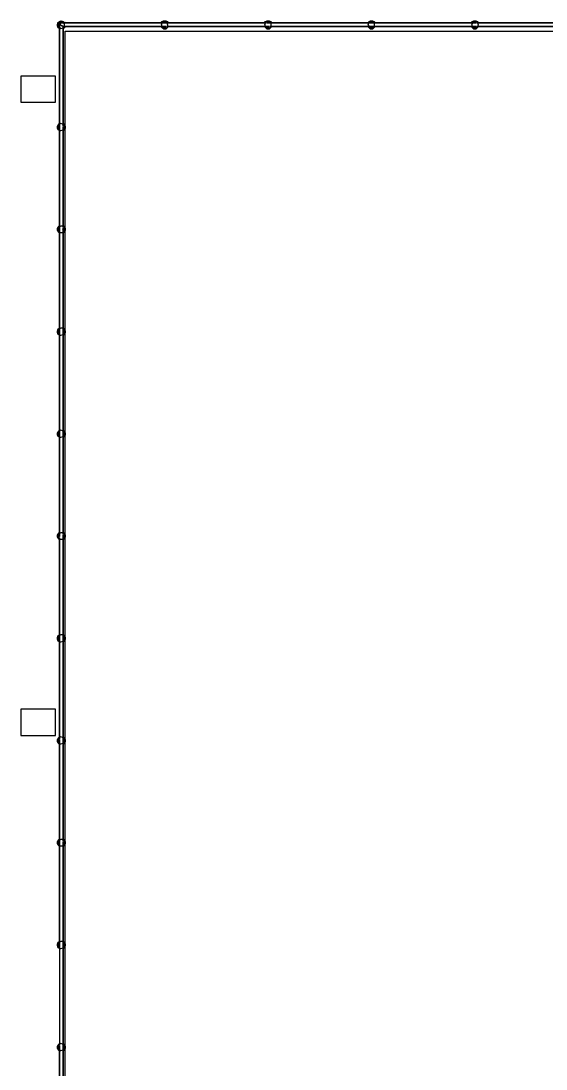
# Model space of a CAD drawing. Header units: inches. Extents: x 9349 to 17082, y 17684 to 25415.
# Drawn here: x 12279.4 to 12524.3, y 22126.3 to 22615.2 of the extents above; entities that cross this region are included whole.
import ezdxf

# ---------------------------------------------------------------- set-up
doc = ezdxf.new("R2010")
doc.units = ezdxf.units.IN
doc.header["$LTSCALE"] = 0.25
doc.header["$MEASUREMENT"] = 0
doc.layers.add('BACKGROUND', color=8, linetype='Continuous')

msp = doc.modelspace()

# ---------------------------------------------------------------- linework, layer by layer
at = {"layer": 'BACKGROUND'}
for points in [[(12296.42, 22612.93), (12296.42, 22613.58)], [(12296.75, 22612), (12296.43, 22612.95)], [(12296.44, 22613.63), (12296.76, 22614.58)], [(12296.75, 22614.56), (12297.4, 22614.89)], [(12297.06, 22613.58), (12297.06, 22612.93)], [(12297.06, 22612.93), (12297.06, 22613.58)], [(12297.06, 22612.93), (12297.06, 22613.58)], [(12297.06, 22612.93), (12297.06, 22613.58)], [(12297.06, 22612.93), (12297.06, 22613.58)], [(12297.06, 22612.93), (12297.06, 22613.58)], [(12297.06, 22612.93), (12297.06, 22613.58)], [(12297.06, 22612.93), (12297.06, 22613.58)], [(12297.06, 22612.93), (12297.06, 22613.58)], [(12297.06, 22612.93), (12297.06, 22613.58)], [(12297.39, 22612.95), (12297.07, 22612.95)], [(12297.39, 22612.95), (12297.07, 22612.95)], [(12297.39, 22612.95), (12297.07, 22612.95)], [(12297.39, 22612.95), (12297.07, 22612.95)], [(12297.09, 22613.62), (12297.41, 22613.95), (12297.09, 22613.62), (12297.41, 22613.95), (12297.09, 22613.62), (12297.41, 22613.95), (12297.09, 22613.62), (12297.41, 22613.95), (12297.09, 22613.62), (12297.41, 22613.95), (12297.41, 22613)], [(12297.73, 22613.62), (12297.73, 22613.95), (12297.41, 22613.95), (12297.09, 22613.62), (12297.09, 22613.95)], [(12297.39, 22614.88), (12298.03, 22615.2), (12299, 22614.88)], [(12298.37, 22614.26), (12298.69, 22614.26), (12299.01, 22614.26), (12297.72, 22614.26), (12297.4, 22614.26), (12297.4, 22613.93), (12297.4, 22614.26), (12297.72, 22614.26), (12298.05, 22614.26), (12298.69, 22614.26), (12298.05, 22614.26), (12297.72, 22614.26), (12298.05, 22614.26), (12298.69, 22614.26), (12298.05, 22614.26), (12297.72, 22614.26), (12298.05, 22614.26), (12298.69, 22614.26), (12298.05, 22614.26), (12297.72, 22614.26), (12298.05, 22614.26), (12297.72, 22614.26), (12297.4, 22614.26), (12297.4, 22613.93)], [(12297.4, 22614.26), (12297.4, 22614.26)], [(12298.02, 22613.25), (12298.02, 22613.58), (12297.7, 22613.58)], [(12298.35, 22612.94), (12298.03, 22613.27)], [(12298.05, 22614.26), (12298.05, 22614.26)], [(12298.05, 22614.26), (12298.69, 22614.26)], [(12298.05, 22614.26), (12298.69, 22614.26)], [(12298.68, 22612.62), (12298.68, 22612.95), (12298.36, 22612.95)], [(12299, 22612.64), (12298.68, 22612.64)], [(12298.68, 22612.64), (12298.68, 22612.64)], [(12298.69, 22614.26), (12298.69, 22614.26)], [(12298.69, 22614.26), (12298.69, 22614.26)], [(12298.69, 22614.26), (12298.69, 22614.26)], [(12298.69, 22614.26), (12298.69, 22614.26)], [(12299, 22614.89), (12299.65, 22614.56)], [(12299, 22566.34), (12299, 22612.64), (12345.93, 22612.64), (12346.57, 22612.64), (12346.89, 22612.64), (12346.57, 22612.31), (12346.89, 22612.64), (12346.57, 22612.31), (12346.89, 22612.64), (12346.57, 22612.31), (12346.89, 22612.64), (12346.57, 22612.31), (12346.89, 22612.64)], [(12299, 22612.64), (12299, 22612.64)], [(12299.64, 22612.64), (12299, 22611.98), (12299.32, 22612.64)], [(12299.33, 22614.26), (12299.33, 22614.26)], [(12299.65, 22613.61), (12299.33, 22614.26)], [(12299.63, 22612.63), (12299.63, 22613.58)], [(12299.96, 22612.64), (12299.64, 22611.98)], [(12299.65, 22614.58), (12299.97, 22614.25)], [(12345.29, 22611.98), (12344.64, 22612.64)], [(12344.65, 22614.23), (12345.29, 22614.89)], [(12344.95, 22613.58), (12344.95, 22613.25)], [(12344.96, 22613.27), (12344.96, 22612.61)], [(12344.97, 22613.63), (12345.29, 22614.58), (12344.97, 22614.25)], [(12345.28, 22614.88), (12345.93, 22615.2), (12346.89, 22615.2), (12347.53, 22614.88)], [(12346.58, 22614.58), (12345.93, 22614.25)], [(12345.93, 22612.31), (12345.93, 22612.64)], [(12345.93, 22612.31), (12345.93, 22612.64)], [(12345.93, 22612.31), (12345.93, 22612.64)], [(12345.93, 22612.31), (12345.93, 22612.64)], [(12393.83, 22614.26), (12346.91, 22614.26), (12346.58, 22614.26), (12345.94, 22614.26), (12346.58, 22614.26), (12346.91, 22614.26), (12346.58, 22614.26), (12345.94, 22614.26), (12346.58, 22614.26), (12346.91, 22614.26), (12346.58, 22614.26), (12345.94, 22614.26), (12346.58, 22614.26), (12346.91, 22614.26), (12346.58, 22614.26), (12345.94, 22614.26)], [(12345.94, 22614.26), (12345.94, 22614.26)], [(12345.94, 22614.26), (12345.94, 22614.26)], [(12345.94, 22614.26), (12345.94, 22614.26)], [(12345.94, 22614.26), (12345.94, 22614.26)], [(12345.94, 22614.26), (12346.58, 22614.26)], [(12345.94, 22614.26), (12345.94, 22614.26)], [(12345.94, 22614.26), (12345.94, 22614.26)], [(12345.94, 22614.26), (12345.94, 22614.26)], [(12345.94, 22614.26), (12346.58, 22614.26)], [(12345.94, 22614.26), (12345.94, 22614.26)], [(12346.58, 22614.26), (12346.91, 22614.26)], [(12346.58, 22614.26), (12346.91, 22614.26)], [(12347.21, 22612.64), (12394.13, 22612.64), (12394.79, 22612.64), (12395.12, 22612.64), (12394.79, 22612.31), (12395.12, 22612.64), (12394.79, 22612.31), (12395.12, 22612.64), (12394.79, 22612.31), (12395.12, 22612.64), (12394.79, 22612.31), (12395.12, 22612.64)], [(12347.53, 22612), (12347.85, 22612.95)], [(12347.54, 22614.89), (12348.18, 22614.23)], [(12348.18, 22612.64), (12347.54, 22611.98), (12347.54, 22612.64)], [(12347.87, 22613.31), (12347.55, 22614.26)], [(12347.85, 22612.94), (12347.85, 22613.27)], [(12393.51, 22611.98), (12392.86, 22612.64)], [(12392.88, 22614.23), (12393.5, 22614.89)], [(12393.17, 22613.63), (12393.5, 22614.58), (12393.5, 22614.25)], [(12393.18, 22613.58), (12393.18, 22613.25)], [(12393.18, 22613.27), (12393.18, 22612.61)], [(12393.5, 22614.88), (12394.15, 22615.2), (12395.1, 22615.2), (12395.76, 22614.88)], [(12394.46, 22612.31), (12394.13, 22612.64)], [(12394.46, 22612.31), (12394.13, 22612.64)], [(12394.46, 22612.31), (12394.13, 22612.64)], [(12394.46, 22612.31), (12394.13, 22612.64)], [(12394.78, 22614.58), (12394.16, 22614.25)], [(12491.56, 22614.26), (12490.91, 22614.26), (12490.58, 22614.26), (12490.91, 22614.26), (12491.56, 22614.26), (12490.91, 22614.26), (12490.58, 22614.26), (12490.91, 22614.26), (12491.56, 22614.26), (12490.91, 22614.26), (12490.58, 22614.26), (12490.91, 22614.26), (12491.56, 22614.26), (12491.23, 22614.26), (12490.58, 22614.26), (12491.23, 22614.26), (12491.56, 22614.26), (12490.91, 22614.26), (12490.58, 22614.26), (12443.32, 22614.26), (12442.7, 22614.26), (12442.37, 22614.26), (12395.11, 22614.26), (12394.48, 22614.26), (12394.16, 22614.26), (12394.81, 22614.26), (12395.11, 22614.26), (12394.81, 22614.26), (12394.48, 22614.26), (12394.16, 22614.26), (12394.48, 22614.26), (12394.81, 22614.26), (12395.11, 22614.26), (12394.81, 22614.26), (12394.48, 22614.26), (12394.16, 22614.26), (12394.48, 22614.26), (12394.81, 22614.26), (12395.11, 22614.26)], [(12394.81, 22614.26), (12394.16, 22614.26)], [(12394.81, 22614.26), (12394.16, 22614.26)], [(12394.16, 22614.26), (12394.48, 22614.26)], [(12394.16, 22614.26), (12394.48, 22614.26)], [(12394.48, 22614.26), (12394.81, 22614.26)], [(12394.48, 22614.26), (12394.81, 22614.26)], [(12394.48, 22614.26), (12394.81, 22614.26)], [(12394.48, 22614.26), (12394.81, 22614.26)], [(12395.11, 22614.26), (12394.81, 22614.26)], [(12395.11, 22614.26), (12394.81, 22614.26)], [(12394.81, 22614.26), (12395.11, 22614.26)], [(12394.81, 22614.26), (12395.11, 22614.26)], [(12394.81, 22614.26), (12395.11, 22614.26)], [(12394.81, 22614.26), (12395.11, 22614.26)], [(12395.44, 22612.64), (12442.36, 22612.64), (12442.69, 22612.31), (12442.36, 22612.64), (12442.69, 22612.31), (12442.36, 22612.64), (12442.69, 22612.31), (12442.36, 22612.64), (12442.69, 22612.31), (12442.36, 22612.64)], [(12395.74, 22612), (12396.06, 22612.95)], [(12396.39, 22612.64), (12395.74, 22611.98), (12396.07, 22612.64)], [(12395.76, 22614.89), (12396.38, 22614.23)], [(12396.06, 22612.94), (12396.06, 22613.27)], [(12396.09, 22613.31), (12396.09, 22614.26)], [(12441.06, 22614.23), (12441.72, 22614.89)], [(12441.71, 22611.98), (12441.09, 22612.64)], [(12441.38, 22613.58), (12441.38, 22613.25)], [(12441.38, 22613.27), (12441.71, 22612.61)], [(12441.39, 22613.63), (12441.71, 22614.58), (12441.71, 22614.25)], [(12441.72, 22614.88), (12442.37, 22615.2), (12443.32, 22615.2), (12443.98, 22614.88)], [(12442.99, 22614.58), (12442.37, 22614.25)], [(12443.02, 22614.26), (12442.37, 22614.26)], [(12442.37, 22614.26), (12442.7, 22614.26)], [(12442.37, 22614.26), (12442.7, 22614.26)], [(12442.37, 22614.26), (12442.7, 22614.26)], [(12442.37, 22614.26), (12442.7, 22614.26)], [(12442.37, 22614.26), (12442.7, 22614.26)], [(12442.37, 22614.26), (12442.7, 22614.26)], [(12442.37, 22614.26), (12442.7, 22614.26)], [(12442.37, 22614.26), (12442.7, 22614.26)], [(12442.7, 22614.26), (12443.32, 22614.26)], [(12442.7, 22614.26), (12443.32, 22614.26)], [(12442.7, 22614.26), (12443.32, 22614.26)], [(12442.7, 22614.26), (12443.32, 22614.26)], [(12442.7, 22614.26), (12443.32, 22614.26)], [(12442.7, 22614.26), (12443.32, 22614.26)], [(12442.7, 22614.26), (12443.32, 22614.26)], [(12442.7, 22614.26), (12443.32, 22614.26)], [(12443.31, 22612.64), (12443.31, 22612.31)], [(12443.31, 22612.64), (12443.31, 22612.31)], [(12443.31, 22612.64), (12443.31, 22612.31)], [(12443.31, 22612.64), (12443.31, 22612.31)], [(12443.32, 22614.26), (12443.32, 22614.26)], [(12443.32, 22614.26), (12443.32, 22614.26)], [(12443.32, 22614.26), (12443.32, 22614.26)], [(12443.32, 22614.26), (12443.32, 22614.26)], [(12443.32, 22614.26), (12443.32, 22614.26)], [(12443.32, 22614.26), (12443.32, 22614.26)], [(12443.32, 22614.26), (12443.32, 22614.26)], [(12443.32, 22614.26), (12443.32, 22614.26)], [(12443.97, 22612), (12444.3, 22612.95)], [(12444.62, 22612.64), (12443.97, 22611.98), (12444.3, 22612.64)], [(12443.98, 22614.89), (12444.6, 22614.23)], [(12444.26, 22612.94), (12444.26, 22613.27)], [(12444.3, 22613.31), (12444.3, 22614.26)], [(12489.28, 22614.23), (12489.93, 22614.89)], [(12489.94, 22611.98), (12489.28, 22612.64)], [(12489.59, 22613.58), (12489.59, 22613.25)], [(12489.59, 22613.27), (12489.91, 22612.61)], [(12489.6, 22613.63), (12490.26, 22614.58), (12489.93, 22614.25)], [(12489.94, 22614.88), (12490.56, 22615.2), (12491.54, 22615.2), (12492.16, 22614.88)], [(12490.56, 22612.64), (12490.89, 22612.31), (12490.56, 22612.64), (12490.89, 22612.31), (12490.56, 22612.64), (12490.89, 22612.31), (12490.56, 22612.64), (12490.89, 22612.31), (12490.56, 22612.64), (12491.54, 22612.64), (12491.54, 22612.31), (12491.54, 22612.64), (12491.54, 22612.31), (12491.54, 22612.64), (12491.54, 22612.31), (12491.54, 22612.64), (12491.54, 22612.31), (12491.54, 22612.64)], [(12491.53, 22614.58), (12490.58, 22614.25)], [(12491.23, 22614.26), (12490.58, 22614.26), (12490.91, 22614.26), (12491.56, 22614.26), (12490.91, 22614.26), (12490.58, 22614.26)], [(12491.54, 22612.64), (12491.54, 22612.64)], [(12491.54, 22612.64), (12491.54, 22612.64)], [(12491.54, 22612.64), (12491.54, 22612.64)], [(12491.56, 22614.26), (12491.56, 22614.26)], [(12491.56, 22614.26), (12491.56, 22614.26)], [(12491.56, 22614.26), (12491.56, 22614.26)], [(12491.56, 22614.26), (12491.56, 22614.26)], [(12491.56, 22614.26), (12491.56, 22614.26)], [(12491.56, 22614.26), (12491.56, 22614.26)], [(12491.56, 22614.26), (12491.56, 22614.26)], [(12491.56, 22614.26), (12491.56, 22614.26)], [(12539.45, 22614.26), (12538.79, 22614.26), (12491.86, 22614.26)], [(12491.87, 22612.64), (12538.79, 22612.64), (12539.74, 22612.64)], [(12492.82, 22612.64), (12492.16, 22611.98), (12492.49, 22612.64)], [(12492.17, 22612), (12492.5, 22612.95)], [(12492.19, 22614.89), (12492.81, 22614.23)], [(12492.5, 22612.94), (12492.83, 22613.27)], [(12492.84, 22613.31), (12492.51, 22614.26)], [(12297.4, 22611.68), (12296.76, 22612.01)], [(12297.72, 22612), (12297.08, 22612.32), (12297.4, 22612)], [(12297.72, 22612.01), (12298.05, 22611.68), (12299.01, 22612.01)], [(12299.65, 22612.01), (12299.01, 22611.68)], [(12299.96, 22610.38), (13552.57, 22610.38)], [(12345.94, 22611.35), (12345.29, 22612.01)], [(12346.88, 22611.33), (12345.91, 22611.33)], [(12346.58, 22612.32), (12345.94, 22612.32)], [(12346.58, 22612.32), (12345.94, 22612.32)], [(12346.58, 22612.32), (12345.94, 22612.32)], [(12346.58, 22612.32), (12345.94, 22612.32)], [(12346.58, 22612.32), (12345.94, 22612.32)], [(12346.58, 22612.32), (12345.94, 22612.32)], [(12347.54, 22612.01), (12346.9, 22611.35)], [(12394.14, 22611.35), (12393.52, 22612.01)], [(12394.14, 22612.32), (12394.46, 22612.32)], [(12395.09, 22611.33), (12394.14, 22611.33)], [(12394.46, 22612.32), (12395.12, 22612.32)], [(12394.79, 22612.32), (12394.46, 22612.32)], [(12394.79, 22612.32), (12394.46, 22612.32)], [(12394.79, 22612.32), (12394.46, 22612.32)], [(12394.79, 22612.32), (12394.46, 22612.32)], [(12394.79, 22612.32), (12394.46, 22612.32)], [(12394.79, 22612.32), (12394.46, 22612.32)], [(12394.79, 22612.32), (12394.46, 22612.32)], [(12395.77, 22612.01), (12395.12, 22611.35)], [(12442.36, 22611.35), (12441.74, 22612.01)], [(12442.36, 22612.32), (12442.69, 22612.32)], [(12443.31, 22611.33), (12442.36, 22611.33)], [(12442.69, 22612.32), (12443.31, 22612.32)], [(12443.31, 22612.32), (12442.69, 22612.32)], [(12443.31, 22612.32), (12442.69, 22612.32)], [(12443.31, 22612.32), (12442.69, 22612.32)], [(12443.31, 22612.32), (12442.69, 22612.32)], [(12443.31, 22612.32), (12442.69, 22612.32)], [(12443.31, 22612.32), (12442.69, 22612.32)], [(12443.31, 22612.32), (12442.69, 22612.32)], [(12443.31, 22612.32), (12442.69, 22612.32)], [(12443.31, 22612.32), (12442.69, 22612.32)], [(12443.97, 22612.01), (12443.34, 22611.35)], [(12490.58, 22611.35), (12489.93, 22612.01)], [(12491.53, 22611.33), (12490.54, 22611.33)], [(12490.59, 22612.32), (12490.88, 22612.32)], [(12490.88, 22612.32), (12491.54, 22612.32)], [(12491.54, 22612.32), (12490.88, 22612.32)], [(12491.54, 22612.32), (12490.88, 22612.32)], [(12491.54, 22612.32), (12490.88, 22612.32)], [(12491.54, 22612.32), (12490.88, 22612.32)], [(12491.54, 22612.32), (12490.88, 22612.32)], [(12491.54, 22612.32), (12490.88, 22612.32)], [(12491.54, 22612.32), (12490.88, 22612.32)], [(12491.54, 22612.32), (12490.88, 22612.32)], [(12491.54, 22612.32), (12490.88, 22612.32)], [(12492.19, 22612.01), (12491.53, 22611.35)], [(12295.46, 22577.25), (12295.46, 22589.48), (12279.38, 22589.48), (12279.38, 22577.25)], [(12279.39, 22577.27), (12295.46, 22577.27)], [(12296.42, 22565.03), (12296.42, 22566.01)], [(12296.75, 22564.42), (12296.43, 22565.06)], [(12296.44, 22566.04), (12296.76, 22566.69)], [(12296.75, 22566.67), (12297.4, 22567.32)], [(12297.4, 22564.11), (12296.76, 22564.44)], [(12297.06, 22565.68), (12297.38, 22566.01), (12297.06, 22565.68), (12297.06, 22566.01), (12297.06, 22565.03)], [(12297.06, 22566.01), (12297.38, 22566.01)], [(12297.06, 22565.36), (12297.06, 22566.01)], [(12297.06, 22566.01), (12297.38, 22566.01)], [(12297.06, 22565.36), (12297.06, 22566.01)], [(12297.06, 22566.01), (12297.38, 22566.01)], [(12297.06, 22565.36), (12297.06, 22566.01)], [(12297.06, 22566.01), (12297.38, 22566.01)], [(12297.06, 22565.36), (12297.06, 22566.01)], [(12297.06, 22566.01), (12297.38, 22566.01)], [(12297.06, 22565.36), (12297.06, 22566.01)], [(12297.06, 22566.01), (12297.38, 22566.01)], [(12297.06, 22565.04), (12297.06, 22565.69), (12297.06, 22565.04), (12297.06, 22565.69), (12297.06, 22565.37)], [(12297.39, 22565.38), (12297.39, 22565.05), (12297.07, 22565.38), (12297.39, 22565.05), (12297.07, 22565.38), (12297.39, 22565.05), (12297.07, 22565.38), (12297.39, 22565.05), (12297.07, 22565.38), (12297.39, 22565.05)], [(12297.72, 22564.1), (12297.08, 22564.75), (12297.4, 22564.43)], [(12298.68, 22566.99), (12298.04, 22567.32), (12297.4, 22566.99)], [(12297.73, 22564.12), (12298.05, 22564.12)], [(12298.05, 22564.11), (12299.01, 22564.44)], [(12298.69, 22567), (12299.33, 22566.68), (12299.01, 22567)], [(12298.99, 22566.01), (12298.99, 22566.01)], [(12298.99, 22566.01), (12298.99, 22566.01)], [(12298.99, 22565.03), (12298.99, 22566.01), (12299.31, 22565.36), (12298.99, 22566.01), (12299.31, 22565.36)], [(12298.99, 22566.01), (12298.99, 22566.01)], [(12298.99, 22565.36), (12298.99, 22566.01), (12298.99, 22565.36), (12298.99, 22566.01), (12298.99, 22565.36), (12298.99, 22566.01), (12298.99, 22565.36), (12298.99, 22566.01), (12298.99, 22565.36), (12298.99, 22566.01), (12299.31, 22565.36), (12299.31, 22566.01)], [(12298.99, 22566.01), (12298.99, 22566.01)], [(12298.99, 22566.01), (12298.99, 22566.01)], [(12298.99, 22566.01), (12298.99, 22566.01)], [(12298.99, 22566.01), (12298.99, 22566.01)], [(12298.99, 22566.01), (12298.99, 22566.01)], [(12298.99, 22566.01), (12298.99, 22566.01)], [(12298.99, 22566.01), (12298.99, 22566.01)], [(12298.99, 22566.01), (12298.99, 22566.01)], [(12298.99, 22565.05), (12298.99, 22565.38), (12298.99, 22565.05), (12298.99, 22565.38), (12298.99, 22565.05), (12298.99, 22565.38), (12298.99, 22565.05), (12298.99, 22565.38), (12298.99, 22565.05), (12299.32, 22565.38)], [(12299, 22567.32), (12299.65, 22566.67)], [(12299, 22518.79), (12299, 22565.06)], [(12299.65, 22564.44), (12299.01, 22564.11)], [(12299.97, 22565.06), (12299.64, 22564.42)], [(12299.65, 22566.69), (12299.97, 22566.04)], [(12299.95, 22566.01), (12299.95, 22565.03)], [(12296.75, 22519.1), (12297.39, 22519.74)], [(12299, 22519.74), (12299.65, 22519.1)], [(12296.41, 22517.47), (12296.41, 22518.43)], [(12296.75, 22516.85), (12296.43, 22517.49)], [(12296.44, 22518.47), (12296.76, 22519.12)], [(12297.4, 22516.22), (12296.76, 22516.86)], [(12297.06, 22518.43), (12297.06, 22518.11), (12297.38, 22518.43), (12297.06, 22518.11), (12297.38, 22518.43), (12297.06, 22518.11), (12297.38, 22518.43), (12297.06, 22518.11), (12297.38, 22518.43), (12297.06, 22518.11)], [(12297.06, 22518.12), (12297.06, 22517.48)], [(12297.06, 22517.48), (12297.06, 22518.12)], [(12297.06, 22517.48), (12297.06, 22518.12)], [(12297.06, 22517.48), (12297.06, 22518.12)], [(12297.06, 22517.48), (12297.06, 22518.12)], [(12297.06, 22517.48), (12297.06, 22518.12)], [(12297.06, 22517.48), (12297.06, 22518.12)], [(12297.06, 22517.48), (12297.06, 22518.12)], [(12297.06, 22517.48), (12297.06, 22518.12)], [(12297.06, 22517.48), (12297.06, 22518.12)], [(12297.39, 22517.49), (12297.07, 22517.49)], [(12297.39, 22517.49), (12297.07, 22517.49)], [(12297.39, 22517.49), (12297.07, 22517.49)], [(12297.39, 22517.49), (12297.07, 22517.49)], [(12297.72, 22516.54), (12297.08, 22516.86), (12297.4, 22516.54)], [(12299.33, 22519.11), (12298.68, 22519.43), (12298.04, 22519.43), (12297.4, 22519.11)], [(12297.73, 22516.55), (12298.05, 22516.55), (12299.01, 22516.55)], [(12298.98, 22518.11), (12298.98, 22518.43), (12298.98, 22518.11), (12298.98, 22518.43), (12298.98, 22518.11), (12298.98, 22518.43), (12298.98, 22518.11), (12298.98, 22518.43), (12298.98, 22518.11), (12298.98, 22518.43), (12299.31, 22517.79), (12299.31, 22518.43)], [(12298.99, 22518.12), (12298.99, 22517.48), (12298.99, 22518.12), (12298.99, 22517.48), (12298.99, 22518.12), (12298.99, 22517.48), (12298.99, 22518.12), (12298.99, 22517.48), (12298.99, 22518.12), (12298.99, 22517.48), (12298.99, 22518.12), (12299.31, 22517.8)], [(12299, 22517.48), (12299.32, 22517.81)], [(12299, 22470.89), (12299, 22517.49)], [(12299, 22517.49), (12299, 22517.49)], [(12299, 22517.49), (12299, 22517.49)], [(12299, 22517.49), (12299, 22517.49)], [(12299, 22517.49), (12299, 22517.49)], [(12299, 22517.49), (12299, 22517.49)], [(12299, 22517.49), (12299, 22517.49)], [(12299, 22517.49), (12299, 22517.49)], [(12299, 22517.49), (12299, 22517.49)], [(12299.33, 22519.12), (12299.65, 22518.15), (12299.33, 22519.12), (12299.01, 22519.12)], [(12299.65, 22516.86), (12299.01, 22516.22)], [(12299.96, 22517.49), (12299.64, 22516.85)], [(12299.65, 22519.12), (12299.97, 22518.47)], [(12299.95, 22518.43), (12299.95, 22517.47)], [(12297.39, 22468.64), (12296.75, 22468.96), (12296.43, 22469.92), (12296.43, 22470.57), (12296.75, 22471.53), (12297.39, 22471.85)], [(12299, 22468.96), (12299.64, 22469.6), (12299.64, 22470.57), (12299.32, 22471.21), (12298.68, 22471.85), (12298.04, 22471.85), (12297.39, 22471.53), (12296.75, 22470.89), (12296.75, 22469.92), (12297.07, 22469.28), (12297.39, 22468.96)], [(12297.39, 22471.53), (12296.75, 22470.89), (12296.75, 22469.92), (12297.07, 22469.28), (12297.72, 22468.64), (12298.04, 22468.64), (12299, 22468.96), (12299.64, 22469.6), (12299.64, 22470.57), (12299.32, 22471.21), (12299, 22471.53)], [(12297.07, 22470.57), (12297.39, 22470.89)], [(12297.07, 22470.57), (12297.39, 22470.89)], [(12297.07, 22470.57), (12297.39, 22470.89)], [(12297.07, 22470.57), (12297.39, 22470.89)], [(12299, 22471.85), (12299.64, 22471.53), (12299.97, 22470.57), (12299.97, 22469.92), (12299.64, 22468.96), (12299, 22468.64)], [(12299.32, 22470.57), (12299.32, 22469.92), (12299, 22470.57), (12299, 22470.89), (12299.32, 22469.92), (12299, 22469.92), (12299, 22470.57), (12299, 22470.89), (12299, 22470.57), (12299, 22469.92), (12299, 22470.57), (12299, 22470.89), (12299, 22470.57), (12299, 22469.92), (12299, 22470.57), (12299, 22470.89), (12299, 22470.57), (12299, 22469.92), (12299, 22470.57), (12299, 22470.89), (12299, 22470.57), (12299, 22469.92), (12299, 22470.57)], [(12297.07, 22470.57), (12297.07, 22470.57)], [(12297.07, 22469.92), (12297.07, 22470.57)], [(12297.07, 22469.92), (12297.07, 22470.57)], [(12297.07, 22469.92), (12297.07, 22470.57)], [(12297.07, 22469.92), (12297.07, 22470.57)], [(12297.07, 22469.92), (12297.07, 22470.57)], [(12297.07, 22469.92), (12297.07, 22470.57)], [(12297.39, 22469.92), (12297.07, 22469.92)], [(12297.39, 22469.92), (12297.07, 22469.92)], [(12297.39, 22469.92), (12297.07, 22469.92)], [(12297.39, 22469.92), (12297.07, 22469.92)], [(12297.39, 22469.92), (12297.07, 22469.92)], [(12297.39, 22469.92), (12297.07, 22469.92)], [(12299, 22469.92), (12299, 22469.92)], [(12299, 22469.92), (12299, 22469.92)], [(12299, 22469.92), (12299, 22469.92)], [(12299, 22469.92), (12299, 22469.92)], [(12299, 22469.92), (12299, 22469.92)], [(12299, 22469.92), (12299, 22469.92)], [(12299, 22469.92), (12299, 22469.92)], [(12299, 22469.92), (12299, 22469.92)], [(12297.39, 22421.07), (12296.75, 22421.39), (12296.43, 22422.03), (12296.43, 22423), (12296.75, 22423.64), (12297.39, 22424.28)], [(12299, 22421.39), (12299.64, 22422.03), (12299.64, 22422.67), (12299.32, 22423.64), (12298.68, 22423.96), (12298.04, 22424.28), (12297.39, 22423.96), (12296.75, 22423.32), (12296.75, 22422.35), (12297.07, 22421.71), (12297.39, 22421.39)], [(12297.39, 22423.96), (12296.75, 22423.32), (12296.75, 22422.35), (12297.07, 22421.71), (12297.72, 22421.07), (12298.04, 22421.07), (12299, 22421.39), (12299.64, 22422.03), (12299.64, 22422.67), (12299.32, 22423.64), (12299, 22423.96)], [(12297.07, 22423), (12297.07, 22422.03)], [(12297.39, 22423), (12297.07, 22422.67)], [(12297.39, 22423), (12297.07, 22422.67)], [(12297.07, 22423), (12297.07, 22422.67)], [(12297.07, 22422.35), (12297.07, 22423)], [(12297.07, 22423), (12297.39, 22423)], [(12297.07, 22423), (12297.39, 22423)], [(12297.07, 22423), (12297.39, 22423)], [(12297.07, 22423), (12297.39, 22423)], [(12297.07, 22423), (12297.39, 22423)], [(12297.07, 22422.35), (12297.07, 22423)], [(12297.07, 22423), (12297.39, 22423)], [(12297.07, 22422.35), (12297.07, 22423)], [(12297.07, 22422.67), (12297.07, 22422.35)], [(12297.07, 22422.67), (12297.07, 22422.03)], [(12297.07, 22422.67), (12297.07, 22422.03)], [(12297.07, 22422.67), (12297.07, 22422.03)], [(12297.39, 22422.35), (12297.39, 22422.03), (12297.39, 22375.42), (12297.07, 22375.1), (12297.07, 22374.46), (12297.07, 22375.1), (12297.07, 22374.46), (12297.07, 22375.1), (12297.39, 22375.42), (12297.07, 22375.1), (12297.07, 22374.46), (12297.39, 22374.46), (12297.07, 22374.46), (12297.07, 22375.1), (12297.39, 22375.42), (12297.07, 22375.1), (12297.07, 22374.46), (12297.07, 22375.1), (12297.07, 22374.46), (12297.39, 22374.46), (12297.07, 22374.46), (12297.07, 22375.1), (12297.39, 22375.42), (12297.07, 22375.1), (12297.07, 22374.46), (12297.07, 22375.1), (12297.07, 22374.46)], [(12297.39, 22422.03), (12297.07, 22422.35)], [(12297.39, 22422.03), (12297.07, 22422.35)], [(12297.39, 22422.03), (12297.07, 22422.35)], [(12297.39, 22422.03), (12297.07, 22422.35)], [(12299, 22424.28), (12299.64, 22423.64), (12299.97, 22423), (12299.97, 22422.03), (12299.64, 22421.39), (12299, 22421.07)], [(12299, 22375.75), (12299, 22422.03), (12299, 22423), (12299, 22422.35), (12299, 22423), (12299, 22422.35), (12299, 22422.03), (12299, 22423), (12299, 22422.35), (12299, 22423), (12299, 22422.35), (12299, 22423), (12299, 22422.35), (12299, 22422.03)], [(12299, 22422.35), (12299, 22422.03), (12299, 22422.35), (12299, 22422.03), (12299.32, 22422.35), (12299, 22423), (12299.32, 22422.35), (12299.32, 22423)], [(12299, 22423), (12299, 22423)], [(12299, 22423), (12299, 22423)], [(12299, 22423), (12299, 22423)], [(12299, 22423), (12299, 22423)], [(12299, 22423), (12299, 22423)], [(12299, 22423), (12299, 22423)], [(12299, 22423), (12299, 22423)], [(12299, 22423), (12299, 22423)], [(12297.39, 22373.17), (12296.75, 22373.82), (12296.43, 22374.46), (12296.43, 22375.42), (12296.75, 22376.07), (12297.39, 22376.71)], [(12299, 22373.5), (12299.64, 22374.14), (12299.64, 22375.1), (12299.32, 22376.07), (12298.68, 22376.39), (12298.04, 22376.39), (12297.39, 22376.07), (12296.75, 22375.42), (12296.75, 22374.78), (12297.07, 22373.82), (12297.39, 22373.5)], [(12297.39, 22376.07), (12296.75, 22375.42), (12296.75, 22374.78), (12297.07, 22373.82), (12297.72, 22373.5), (12298.04, 22373.5), (12299, 22373.5), (12299.64, 22374.14), (12299.64, 22375.1), (12299.32, 22376.07), (12299, 22376.07)], [(12297.07, 22375.42), (12297.07, 22375.1), (12297.39, 22375.42), (12297.39, 22374.78)], [(12297.39, 22374.46), (12297.07, 22374.46), (12297.07, 22375.1), (12297.39, 22375.42), (12297.07, 22375.1)], [(12297.39, 22374.14), (12297.39, 22327.85), (12297.39, 22326.89), (12297.39, 22326.57), (12297.39, 22280.28)], [(12299, 22376.71), (12299.64, 22376.07), (12299.97, 22375.42), (12299.97, 22374.46), (12299.64, 22373.82), (12299, 22373.17)], [(12299, 22327.53), (12299, 22327.85), (12299, 22374.46), (12299, 22375.1), (12299, 22375.42), (12299.32, 22374.78), (12299, 22374.46), (12299, 22375.1), (12299, 22374.46), (12299, 22375.1), (12299, 22375.42), (12299, 22375.1), (12299, 22375.42), (12299, 22375.1), (12299, 22374.46), (12299, 22375.1), (12299, 22375.42), (12299, 22375.1), (12299, 22374.46), (12299, 22375.1), (12299, 22375.42), (12299, 22375.1), (12299, 22374.46), (12299, 22375.1), (12299, 22375.42), (12299, 22375.1), (12299, 22374.46), (12299, 22327.85), (12299, 22327.53), (12299, 22326.89), (12299.32, 22326.89), (12299, 22327.85), (12299, 22327.53), (12299, 22326.89), (12299, 22327.53), (12299, 22327.85), (12299, 22327.53), (12299, 22326.89), (12299, 22327.53), (12299, 22327.85), (12299, 22327.53), (12299, 22326.89), (12299, 22327.53), (12299, 22327.85), (12299, 22374.46), (12299, 22375.1), (12299.32, 22374.78), (12299.32, 22375.42)], [(12299, 22374.46), (12299, 22374.46)], [(12299, 22374.46), (12299, 22374.46)], [(12299, 22374.46), (12299, 22374.46)], [(12299, 22374.46), (12299, 22374.46)], [(12299, 22374.46), (12299, 22374.46)], [(12297.39, 22325.6), (12296.75, 22325.92), (12296.43, 22326.89), (12296.43, 22327.53), (12296.75, 22328.5), (12297.39, 22328.82)], [(12299, 22325.92), (12299.64, 22326.57), (12299.64, 22327.53), (12299.32, 22328.17), (12298.68, 22328.82), (12298.04, 22328.82), (12297.39, 22328.5), (12296.75, 22327.85), (12296.75, 22326.89), (12297.07, 22326.25), (12297.39, 22325.92)], [(12297.39, 22328.5), (12296.75, 22327.85), (12296.75, 22326.89), (12297.07, 22326.25), (12297.72, 22325.6), (12298.04, 22325.6), (12299, 22325.92), (12299.64, 22326.57), (12299.64, 22327.53), (12299.32, 22328.17), (12299, 22328.5)], [(12297.07, 22327.53), (12297.39, 22327.85)], [(12297.07, 22327.53), (12297.39, 22327.85)], [(12297.07, 22327.53), (12297.39, 22327.85)], [(12297.07, 22327.53), (12297.39, 22327.85)], [(12297.07, 22327.53), (12297.39, 22327.85)], [(12297.07, 22327.53), (12297.39, 22327.85)], [(12297.07, 22327.53), (12297.07, 22327.53)], [(12297.07, 22326.89), (12297.07, 22327.53)], [(12297.07, 22326.89), (12297.07, 22327.53)], [(12297.07, 22326.89), (12297.07, 22327.53)], [(12297.07, 22326.89), (12297.07, 22327.53)], [(12297.07, 22326.89), (12297.07, 22327.53)], [(12297.07, 22326.89), (12297.07, 22327.53)], [(12297.07, 22326.89), (12297.07, 22327.53)], [(12297.07, 22326.89), (12297.07, 22327.53)], [(12297.39, 22326.57), (12297.07, 22326.89)], [(12297.39, 22326.57), (12297.07, 22326.89)], [(12297.39, 22326.57), (12297.07, 22326.89)], [(12297.39, 22326.57), (12297.07, 22326.89)], [(12297.39, 22326.57), (12297.07, 22326.89)], [(12297.39, 22326.57), (12297.07, 22326.89)], [(12297.39, 22326.57), (12297.07, 22326.89)], [(12297.39, 22326.57), (12297.07, 22326.89)], [(12299, 22328.82), (12299.64, 22328.5), (12299.97, 22327.53), (12299.97, 22326.89), (12299.64, 22325.92), (12299, 22325.6)], [(12299, 22327.85), (12299.32, 22326.89), (12299, 22326.89), (12299.32, 22326.89), (12299, 22327.85), (12299, 22327.53), (12299, 22326.89), (12299, 22327.53), (12299, 22327.85), (12299, 22327.53), (12299.32, 22326.89), (12299.32, 22327.53)], [(12299, 22326.89), (12299, 22326.89)], [(12299, 22326.89), (12299, 22326.89)], [(12299, 22326.89), (12299, 22326.89)], [(12299, 22326.89), (12299, 22326.89)], [(12299, 22326.89), (12299, 22326.89)], [(12299, 22326.89), (12299, 22326.89)], [(12299, 22326.89), (12299, 22326.89)], [(12299, 22326.89), (12299, 22326.89)], [(12297.39, 22277.71), (12296.75, 22278.35), (12296.43, 22279), (12296.43, 22279.96), (12296.75, 22280.6), (12297.39, 22281.25)], [(12299, 22278.35), (12299.64, 22279), (12299.64, 22279.64), (12299.32, 22280.6), (12298.68, 22280.92), (12298.04, 22281.25), (12297.39, 22280.92), (12296.75, 22280.28), (12296.75, 22279.32), (12297.07, 22278.67), (12297.39, 22278.35)], [(12297.39, 22280.92), (12296.75, 22280.28), (12296.75, 22279.32), (12297.07, 22278.67), (12297.72, 22278.03), (12298.04, 22278.03), (12299, 22278.35), (12299.64, 22279), (12299.64, 22279.64), (12299.32, 22280.6), (12299, 22280.92)], [(12299, 22281.25), (12299.64, 22280.6), (12299.97, 22279.96), (12299.97, 22279), (12299.64, 22278.35), (12299, 22277.71)], [(12297.07, 22279.32), (12297.07, 22279.96), (12297.39, 22279.96), (12297.07, 22279.96), (12297.07, 22279.32), (12297.39, 22279), (12297.07, 22279.32), (12297.07, 22279.96), (12297.39, 22279.96), (12297.07, 22279.96), (12297.07, 22279.32), (12297.39, 22279), (12297.39, 22232.39), (12297.07, 22232.07), (12297.07, 22231.42), (12297.07, 22232.07), (12297.07, 22231.42), (12297.07, 22232.07), (12297.07, 22231.42), (12297.39, 22231.42), (12297.07, 22231.42), (12297.07, 22232.07), (12297.07, 22231.42), (12297.39, 22231.42), (12297.07, 22231.42), (12297.39, 22231.42), (12297.07, 22231.42), (12297.07, 22232.07)], [(12297.07, 22279.64), (12297.07, 22279), (12297.07, 22279.64), (12297.07, 22279.96), (12297.07, 22279), (12297.07, 22279.64), (12297.07, 22279.32), (12297.07, 22279.96), (12297.39, 22279.96), (12297.07, 22279.96), (12297.39, 22279.96)], [(12297.07, 22279.32), (12297.07, 22279.96)], [(12297.39, 22279), (12297.07, 22279.32)], [(12297.39, 22279), (12297.07, 22279.32)], [(12299, 22232.71), (12299, 22279), (12299, 22279.96), (12299, 22279.32), (12299, 22279.96), (12299, 22279.32), (12299, 22279), (12299, 22279.96), (12299, 22279.32), (12299, 22279.96), (12299, 22279.32), (12299, 22279.96), (12299, 22279.32), (12299, 22279)], [(12299, 22279.32), (12299, 22279), (12299, 22279.32), (12299, 22279), (12299.32, 22279.32), (12299, 22279.96), (12299.32, 22279.32), (12299.32, 22279.96)], [(12299, 22279.96), (12299, 22279.96)], [(12299, 22279.96), (12299, 22279.96)], [(12299, 22279.96), (12299, 22279.96)], [(12299, 22279.96), (12299, 22279.96)], [(12299, 22279.96), (12299, 22279.96)], [(12299, 22279.96), (12299, 22279.96)], [(12299, 22279.96), (12299, 22279.96)], [(12299, 22279.96), (12299, 22279.96)], [(12297.39, 22230.14), (12296.75, 22230.78), (12296.43, 22231.42), (12296.43, 22232.39), (12296.75, 22233.03), (12297.39, 22233.67)], [(12299, 22230.46), (12299.64, 22231.1), (12299.64, 22232.07), (12299.32, 22233.03), (12298.68, 22233.35), (12298.04, 22233.35), (12297.39, 22233.03), (12296.75, 22232.39), (12296.75, 22231.75), (12297.07, 22230.78), (12297.39, 22230.46)], [(12297.39, 22233.03), (12296.75, 22232.39), (12296.75, 22231.75), (12297.07, 22230.78), (12297.72, 22230.46), (12298.04, 22230.46), (12299, 22230.46), (12299.64, 22231.1), (12299.64, 22232.07), (12299.32, 22233.03), (12299, 22233.03)], [(12297.07, 22232.39), (12297.07, 22232.07), (12297.07, 22231.42), (12297.07, 22232.07), (12297.07, 22231.42), (12297.39, 22231.42), (12297.07, 22231.42), (12297.07, 22232.07), (12297.39, 22232.39), (12297.07, 22232.07), (12297.39, 22232.39), (12297.07, 22232.07), (12297.07, 22231.42), (12297.07, 22232.07), (12297.39, 22232.39), (12297.07, 22232.07), (12297.39, 22232.39), (12297.07, 22232.07), (12297.39, 22232.39)], [(12299, 22233.67), (12299.64, 22233.03), (12299.97, 22232.39), (12299.97, 22231.42), (12299.64, 22230.78), (12299, 22230.14)], [(12299, 22184.5), (12299, 22184.82), (12299, 22231.42), (12299, 22232.07), (12299, 22232.39), (12299.32, 22231.75), (12299, 22231.42), (12299, 22232.07), (12299, 22231.42), (12299, 22232.07), (12299, 22232.39), (12299, 22232.07), (12299, 22232.39), (12299, 22232.07), (12299, 22231.42), (12299, 22232.07), (12299, 22232.39), (12299, 22232.07), (12299, 22231.42), (12299, 22232.07), (12299, 22232.39), (12299, 22232.07), (12299, 22231.42), (12299, 22232.07), (12299, 22232.39), (12299, 22232.07), (12299, 22231.42), (12299, 22184.82), (12299, 22184.5), (12299, 22183.85), (12299.32, 22183.85), (12299, 22184.82), (12299, 22184.5), (12299, 22183.85), (12299, 22184.5), (12299, 22184.82), (12299, 22184.5), (12299, 22183.85), (12299, 22184.5), (12299, 22184.82), (12299, 22184.5), (12299, 22183.85), (12299, 22184.5), (12299, 22184.82), (12299, 22231.42), (12299, 22232.07), (12299.32, 22231.75), (12299.32, 22232.39)], [(12299, 22231.42), (12299, 22231.42)], [(12299, 22231.42), (12299, 22231.42)], [(12299, 22231.42), (12299, 22231.42)], [(12299, 22231.42), (12299, 22231.42)], [(12299, 22231.42), (12299, 22231.42)], [(12299, 22231.42), (12299, 22231.42)], [(12299, 22231.42), (12299, 22231.42)], [(12299, 22231.42), (12299, 22231.42)], [(12297.39, 22182.57), (12296.75, 22182.89), (12296.43, 22183.85), (12296.43, 22184.5), (12296.75, 22185.46), (12297.39, 22185.78)], [(12299, 22182.89), (12299.64, 22183.53), (12299.64, 22184.5), (12299.32, 22185.14), (12298.68, 22185.78), (12298.04, 22185.78), (12297.39, 22185.46), (12296.75, 22184.82), (12296.75, 22183.85), (12297.07, 22183.21), (12297.39, 22182.89)], [(12297.39, 22185.46), (12296.75, 22184.82), (12296.75, 22183.85), (12297.07, 22183.21), (12297.72, 22182.57), (12298.04, 22182.57), (12299, 22182.89), (12299.64, 22183.53), (12299.64, 22184.5), (12299.32, 22185.14), (12299, 22185.46)], [(12297.07, 22184.5), (12297.39, 22184.82)], [(12297.07, 22184.5), (12297.39, 22184.82)], [(12297.07, 22184.5), (12297.39, 22184.82)], [(12297.07, 22184.5), (12297.39, 22184.82)], [(12297.07, 22184.5), (12297.39, 22184.82)], [(12297.07, 22184.5), (12297.07, 22183.85)], [(12297.07, 22184.5), (12297.07, 22183.85)], [(12297.07, 22184.5), (12297.07, 22183.85)], [(12297.07, 22184.5), (12297.07, 22184.5)], [(12297.07, 22184.5), (12297.07, 22183.85)], [(12297.07, 22183.85), (12297.07, 22184.5)], [(12297.07, 22183.85), (12297.07, 22184.5)], [(12297.07, 22183.85), (12297.07, 22184.5)], [(12297.07, 22183.85), (12297.07, 22184.5)], [(12297.07, 22183.85), (12297.07, 22184.5)], [(12297.07, 22183.85), (12297.07, 22184.5)], [(12297.07, 22183.85), (12297.07, 22184.5)], [(12297.39, 22183.53), (12297.07, 22183.85)], [(12297.39, 22183.53), (12297.07, 22183.85)], [(12297.39, 22183.53), (12297.07, 22183.85)], [(12297.39, 22183.53), (12297.07, 22183.85)], [(12297.39, 22183.53), (12297.07, 22183.85)], [(12297.39, 22183.53), (12297.07, 22183.85)], [(12297.39, 22183.53), (12297.07, 22183.85)], [(12297.39, 22184.82), (12297.39, 22183.85)], [(12297.39, 22184.82), (12297.39, 22183.85)], [(12297.39, 22183.85), (12297.39, 22183.53)], [(12297.39, 22183.85), (12297.39, 22183.53)], [(12297.39, 22183.53), (12297.39, 22137.25)], [(12297.39, 22183.53), (12297.39, 22137.25)], [(12297.39, 22183.53), (12297.39, 22137.25)], [(12299, 22185.78), (12299.64, 22185.46), (12299.97, 22184.5), (12299.97, 22183.85), (12299.64, 22182.89), (12299, 22182.57)], [(12299, 22184.82), (12299.32, 22183.85), (12299, 22183.85), (12299.32, 22183.85), (12299, 22184.82), (12299, 22184.5), (12299, 22183.85), (12299, 22184.5), (12299, 22184.82), (12299, 22184.5), (12299.32, 22183.85), (12299.32, 22184.5)], [(12299, 22183.85), (12299, 22183.85)], [(12299, 22183.85), (12299, 22183.85)], [(12299, 22183.85), (12299, 22183.85)], [(12299, 22183.85), (12299, 22183.85)], [(12299, 22183.85), (12299, 22183.85)], [(12299, 22183.85), (12299, 22183.85)], [(12299, 22183.85), (12299, 22183.85)], [(12299, 22183.85), (12299, 22183.85)], [(12297.39, 22134.67), (12296.75, 22135.32), (12296.43, 22135.96), (12296.43, 22136.92), (12296.75, 22137.57), (12297.39, 22138.21)], [(12299, 22135.32), (12299.64, 22135.96), (12299.64, 22136.6), (12299.32, 22137.57), (12298.68, 22137.89), (12298.04, 22138.21), (12297.39, 22137.89), (12296.75, 22137.25), (12296.75, 22136.28), (12297.07, 22135.64), (12297.39, 22135.32)], [(12297.39, 22137.89), (12296.75, 22137.25), (12296.75, 22136.28), (12297.07, 22135.64), (12297.72, 22135), (12298.04, 22135), (12299, 22135.32), (12299.64, 22135.96), (12299.64, 22136.6), (12299.32, 22137.57), (12299, 22137.89)], [(12297.07, 22136.28), (12297.07, 22136.92), (12297.39, 22136.92), (12297.07, 22136.92), (12297.07, 22136.28), (12297.39, 22135.96), (12297.07, 22136.28), (12297.07, 22136.92), (12297.39, 22136.92), (12297.07, 22136.92), (12297.07, 22136.28), (12297.39, 22135.96), (12297.39, 22089.35)], [(12297.07, 22136.6), (12297.07, 22135.96), (12297.07, 22136.6), (12297.07, 22136.92), (12297.07, 22135.96), (12297.07, 22136.6), (12297.07, 22136.28), (12297.07, 22136.92), (12297.39, 22136.92), (12297.07, 22136.92), (12297.39, 22136.92)], [(12297.07, 22136.28), (12297.07, 22136.92)], [(12297.39, 22135.96), (12297.07, 22136.28)], [(12297.39, 22135.96), (12297.07, 22136.28)], [(12299, 22138.21), (12299.64, 22137.57), (12299.97, 22136.92), (12299.97, 22135.96), (12299.64, 22135.32), (12299, 22134.67)], [(12299, 22089.67), (12299, 22135.96), (12299, 22136.92), (12299, 22136.28), (12299, 22136.92), (12299, 22136.28), (12299, 22135.96), (12299, 22136.92), (12299, 22136.28), (12299, 22136.92), (12299, 22136.28), (12299, 22136.92), (12299, 22136.28), (12299, 22135.96)], [(12299, 22136.28), (12299, 22135.96), (12299, 22136.28), (12299, 22135.96), (12299.32, 22136.28), (12299, 22136.92), (12299.32, 22136.28), (12299.32, 22136.92)], [(12299, 22136.92), (12299, 22136.92)], [(12299, 22136.92), (12299, 22136.92)], [(12299, 22136.92), (12299, 22136.92)], [(12299, 22136.92), (12299, 22136.92)], [(12299, 22136.92), (12299, 22136.92)], [(12299, 22136.92), (12299, 22136.92)], [(12299, 22136.92), (12299, 22136.92)], [(12299, 22136.92), (12299, 22136.92)]]:
    msp.add_lwpolyline(points, dxfattribs=at)
for points in [[(12297.07, 22612.3), (12296.75, 22612.95)], [(12296.76, 22613.92), (12297.4, 22614.58)], [(12296.77, 22613), (12296.77, 22613.95)], [(12297.06, 22612.93), (12297.06, 22613.58)], [(12297.06, 22612.93), (12297.06, 22613.58)], [(12297.07, 22612.95), (12297.39, 22612.95)], [(12297.07, 22612.95), (12297.39, 22612.95)], [(12297.39, 22612.62), (12297.39, 22612.95)], [(12297.39, 22566.34), (12297.39, 22612.64)], [(12297.4, 22614.56), (12298.04, 22614.89), (12298.68, 22614.89), (12299.32, 22614.23), (12298.68, 22614.89), (12298.04, 22614.89)], [(12297.4, 22614.26), (12297.72, 22614.26), (12299.01, 22614.26), (12297.72, 22614.26), (12297.4, 22614.26), (12297.4, 22613.93)], [(12297.41, 22613), (12297.41, 22613.95)], [(12297.72, 22614.26), (12298.05, 22614.26), (12298.69, 22614.26), (12298.05, 22614.26)], [(12298.05, 22614.26), (12297.72, 22614.26), (12298.05, 22614.26), (12298.69, 22614.26)], [(12346.89, 22612.64), (12346.57, 22612.64), (12345.93, 22612.64), (12299, 22612.64), (12299, 22566.34), (12299, 22612.64), (12345.93, 22612.64), (12346.57, 22612.64)], [(12345.61, 22611.98), (12344.96, 22612.64)], [(12345.29, 22614.56), (12346.25, 22614.89), (12346.9, 22614.89), (12347.54, 22614.23), (12346.9, 22614.89), (12346.25, 22614.89)], [(12345.93, 22612.64), (12345.93, 22612.31)], [(12345.93, 22612.64), (12345.93, 22612.31)], [(12346.91, 22614.26), (12346.58, 22614.26), (12345.94, 22614.26), (12346.58, 22614.26), (12345.94, 22614.26), (12346.58, 22614.26)], [(12346.91, 22614.26), (12393.83, 22614.26)], [(12395.12, 22612.64), (12394.79, 22612.64), (12394.13, 22612.64), (12347.21, 22612.64), (12394.13, 22612.64), (12394.79, 22612.64)], [(12394.13, 22611.98), (12393.18, 22612.64)], [(12393.5, 22614.56), (12394.48, 22614.89), (12395.43, 22614.89), (12396.09, 22614.23), (12395.43, 22614.89), (12394.48, 22614.89)], [(12394.13, 22612.64), (12394.46, 22612.31)], [(12394.13, 22612.64), (12394.46, 22612.31)], [(12394.16, 22614.26), (12394.48, 22614.26), (12395.11, 22614.26), (12442.37, 22614.26), (12442.7, 22614.26), (12443.32, 22614.26), (12490.58, 22614.26), (12490.91, 22614.26), (12491.56, 22614.26), (12490.91, 22614.26), (12490.58, 22614.26), (12443.32, 22614.26), (12442.7, 22614.26), (12442.37, 22614.26), (12395.11, 22614.26), (12394.48, 22614.26)], [(12394.48, 22614.26), (12394.16, 22614.26), (12394.48, 22614.26), (12394.81, 22614.26)], [(12442.36, 22612.64), (12395.44, 22612.64)], [(12442.36, 22611.98), (12441.71, 22612.64)], [(12441.72, 22614.56), (12442.67, 22614.89), (12443.65, 22614.89), (12444.3, 22614.23), (12443.65, 22614.89), (12442.67, 22614.89)], [(12442.7, 22614.26), (12443.32, 22614.26), (12443.02, 22614.26), (12442.37, 22614.26), (12443.02, 22614.26)], [(12443.02, 22614.26), (12443.32, 22614.26)], [(12443.31, 22612.31), (12443.31, 22612.64)], [(12443.31, 22612.31), (12443.31, 22612.64)], [(12490.56, 22611.98), (12489.94, 22612.64)], [(12490.26, 22614.56), (12490.88, 22614.89), (12491.86, 22614.89), (12492.49, 22614.23), (12491.86, 22614.89), (12490.88, 22614.89)], [(12491.54, 22612.64), (12490.56, 22612.64)], [(12491.56, 22614.26), (12491.23, 22614.26), (12490.91, 22614.26)], [(12491.86, 22614.26), (12538.79, 22614.26), (12539.12, 22614.26), (12539.77, 22614.26), (12539.12, 22614.26), (12538.79, 22614.26)], [(12635.22, 22612.64), (12588.3, 22612.64), (12587.97, 22612.64), (12586.99, 22612.64), (12540.07, 22612.64), (12539.74, 22612.64), (12538.79, 22612.64), (12491.87, 22612.64), (12538.79, 22612.64), (12539.74, 22612.64), (12540.07, 22612.64), (12586.99, 22612.64), (12587.97, 22612.64), (12588.3, 22612.64)], [(12347.54, 22612.01), (12346.58, 22611.68), (12345.62, 22612.01), (12346.58, 22611.68)], [(12345.94, 22612.32), (12346.58, 22612.32), (12346.26, 22612.32), (12346.9, 22612.32), (12346.26, 22612.32)], [(12346.9, 22612.32), (12346.26, 22612.32), (12345.94, 22612.32), (12346.26, 22612.32)], [(12345.94, 22612.32), (12346.58, 22612.32)], [(12395.12, 22612.32), (12394.46, 22612.32), (12394.14, 22612.32), (12394.46, 22612.32)], [(12395.77, 22612.01), (12394.79, 22611.68), (12394.14, 22612.01), (12394.79, 22611.68)], [(12395.12, 22612.32), (12394.46, 22612.32)], [(12394.46, 22612.32), (12394.79, 22612.32)], [(12443.31, 22612.32), (12442.69, 22612.32), (12442.36, 22612.32), (12442.69, 22612.32)], [(12443.97, 22612.01), (12443.02, 22611.68), (12442.36, 22612.01), (12443.02, 22611.68)], [(12443.31, 22612.32), (12442.69, 22612.32)], [(12492.19, 22612.01), (12491.24, 22611.68), (12490.58, 22612.01), (12491.24, 22611.68)], [(12491.54, 22612.32), (12490.88, 22612.32), (12490.59, 22612.32), (12490.88, 22612.32)], [(12491.54, 22612.32), (12490.88, 22612.32)], [(12297.07, 22564.73), (12296.75, 22565.38)], [(12296.76, 22566.35), (12297.4, 22567)], [(12296.77, 22565.4), (12296.77, 22566.37)], [(12297.06, 22566.01), (12297.06, 22565.36)], [(12297.06, 22566.01), (12297.06, 22565.36), (12297.06, 22566.01), (12297.38, 22566.01)], [(12297.38, 22565.36), (12297.38, 22566.01)], [(12297.39, 22565.05), (12297.39, 22565.38)], [(12298.99, 22566.01), (12298.99, 22565.03)], [(12299.32, 22565.38), (12298.99, 22565.05)], [(12299, 22565.06), (12299, 22518.79)], [(12299.64, 22565.06), (12299, 22564.42)], [(12299.33, 22566.69), (12299.65, 22565.71)], [(12299.63, 22565.69), (12299.63, 22565.04)], [(12296.74, 22517.79), (12296.74, 22518.43)], [(12297.07, 22516.84), (12296.74, 22517.81)], [(12296.76, 22518.47), (12297.4, 22519.12)], [(12297.06, 22518.11), (12297.38, 22518.43)], [(12297.06, 22517.48), (12297.06, 22518.12)], [(12297.06, 22517.48), (12297.06, 22518.12)], [(12297.07, 22517.49), (12297.39, 22517.49)], [(12297.07, 22517.49), (12297.39, 22517.49)], [(12298.98, 22518.43), (12298.98, 22518.11)], [(12298.98, 22518.43), (12299.31, 22517.79)], [(12298.99, 22518.12), (12298.99, 22517.48)], [(12299.32, 22517.81), (12299, 22517.48)], [(12299, 22517.49), (12299, 22470.89)], [(12299.65, 22517.18), (12299, 22516.53)], [(12299.63, 22518.12), (12299.63, 22517.16)], [(12297.39, 22470.89), (12297.07, 22470.57), (12297.39, 22470.89), (12297.07, 22470.57), (12297.07, 22469.92), (12297.07, 22470.57)], [(12297.39, 22470.89), (12297.07, 22470.57), (12297.07, 22469.92), (12297.39, 22469.92), (12297.07, 22469.92), (12297.07, 22470.57)], [(12299, 22470.89), (12299, 22470.57)], [(12299, 22470.89), (12299.32, 22469.92), (12299, 22469.92), (12299.32, 22469.92)], [(12297.07, 22469.92), (12297.07, 22470.57)], [(12297.07, 22469.92), (12297.07, 22470.57)], [(12297.39, 22423.32), (12297.39, 22469.6), (12297.39, 22469.92), (12297.39, 22469.6)], [(12297.07, 22423), (12297.07, 22422.35), (12297.39, 22422.03), (12297.07, 22422.35)], [(12297.07, 22423), (12297.07, 22422.35), (12297.39, 22422.03), (12297.07, 22422.35)], [(12297.07, 22423), (12297.07, 22422.35), (12297.07, 22423), (12297.39, 22423)], [(12297.39, 22374.78), (12297.39, 22375.42), (12297.39, 22422.03), (12297.39, 22422.35), (12297.39, 22423), (12297.39, 22422.35), (12297.39, 22422.03), (12297.39, 22375.42)], [(12299, 22422.03), (12299.32, 22422.35), (12299, 22423), (12299, 22422.03), (12299, 22375.75), (12299, 22422.03), (12299.32, 22422.35), (12299, 22423), (12299, 22422.35), (12299, 22422.03), (12299, 22422.35)], [(12297.39, 22280.28), (12297.39, 22326.57), (12297.39, 22326.89), (12297.39, 22327.85), (12297.39, 22374.14), (12297.39, 22327.85), (12297.39, 22326.89), (12297.39, 22326.57)], [(12299, 22375.42), (12299.32, 22374.78), (12299, 22374.46), (12299.32, 22374.78)], [(12297.39, 22327.85), (12297.07, 22327.53), (12297.39, 22327.85), (12297.07, 22327.53), (12297.07, 22326.89), (12297.07, 22327.53)], [(12297.07, 22326.89), (12297.07, 22327.53)], [(12297.07, 22326.89), (12297.07, 22327.53)], [(12279.39, 22281.89), (12295.47, 22281.89), (12295.47, 22294.1), (12279.39, 22294.1)], [(12297.39, 22279.96), (12297.07, 22279.64), (12297.39, 22279.96), (12297.39, 22279.32), (12297.39, 22279), (12297.07, 22279.32), (12297.07, 22279.96)], [(12297.07, 22279.96), (12297.07, 22279.32), (12297.39, 22279), (12297.07, 22279.32)], [(12297.39, 22232.39), (12297.39, 22279), (12297.39, 22279.32), (12297.39, 22279.96), (12297.39, 22279.32), (12297.39, 22279)], [(12299, 22279), (12299.32, 22279.32), (12299, 22279.96), (12299, 22279), (12299, 22232.71), (12299, 22279), (12299.32, 22279.32), (12299, 22279.96), (12299, 22279.32), (12299, 22279), (12299, 22279.32)], [(12299, 22232.39), (12299.32, 22231.75), (12299, 22231.42), (12299.32, 22231.75)], [(12297.07, 22183.85), (12297.39, 22183.53), (12297.39, 22183.85), (12297.39, 22184.82), (12297.07, 22184.5), (12297.39, 22184.5), (12297.07, 22184.5)], [(12297.07, 22184.5), (12297.07, 22183.85), (12297.07, 22184.5), (12297.39, 22184.82)], [(12297.39, 22136.92), (12297.07, 22136.6), (12297.39, 22136.92), (12297.39, 22136.28), (12297.39, 22135.96), (12297.07, 22136.28), (12297.07, 22136.92)], [(12297.07, 22136.92), (12297.07, 22136.28), (12297.39, 22135.96), (12297.07, 22136.28)], [(12297.39, 22089.35), (12297.39, 22135.96), (12297.39, 22136.28), (12297.39, 22136.92), (12297.39, 22136.28), (12297.39, 22135.96)], [(12299, 22135.96), (12299.32, 22136.28), (12299, 22136.92), (12299, 22135.96), (12299, 22089.67), (12299, 22135.96), (12299.32, 22136.28), (12299, 22136.92), (12299, 22136.28), (12299, 22135.96), (12299, 22136.28)]]:
    msp.add_lwpolyline(points, close=True, dxfattribs=at)
at = {"layer": 'BACKGROUND', "ltscale": 0.240062}
msp.add_lwpolyline([(12297.39, 22612.95), (12297.38, 22565.36)], dxfattribs=at)
at = {"layer": 'BACKGROUND', "ltscale": 0.241663}
msp.add_lwpolyline([(12299.01, 22614.26), (12346.91, 22614.26)], close=True, dxfattribs=at)
msp.add_lwpolyline([(12346.91, 22614.26), (12299.01, 22614.26)], dxfattribs=at)
at = {"layer": 'BACKGROUND', "ltscale": 0.243288}
msp.add_lwpolyline([(12490.56, 22612.64), (12442.36, 22612.64)], close=True, dxfattribs=at)
msp.add_lwpolyline([(12442.36, 22612.64), (12490.56, 22612.64)], dxfattribs=at)
at = {"layer": 'BACKGROUND', "ltscale": 0.241667}
msp.add_lwpolyline([(12299.97, 20803.64), (12299.96, 22610.38)], dxfattribs=at)
at = {"layer": 'BACKGROUND', "ltscale": 0.241624}
msp.add_lwpolyline([(12297.39, 22469.92), (12297.39, 22565.06)], close=True, dxfattribs=at)
msp.add_lwpolyline([(12297.39, 22565.06), (12297.39, 22469.92), (12297.39, 22422.35)], dxfattribs=at)
at = {"layer": 'BACKGROUND', "ltscale": 0.24}
for points in [[(12299, 22470.57), (12299, 22423)], [(12299, 22327.53), (12299, 22279.96)], [(12297.39, 22184.82), (12297.39, 22232.39)], [(12299, 22184.5), (12299, 22136.92)]]:
    msp.add_lwpolyline(points, close=True, dxfattribs=at)
for points in [[(12299, 22423), (12299, 22470.57)], [(12299, 22279.96), (12299, 22327.53)], [(12297.39, 22232.39), (12297.39, 22184.82)], [(12299, 22136.92), (12299, 22184.5)]]:
    msp.add_lwpolyline(points, dxfattribs=at)

doc.saveas('drawing.dxf')
